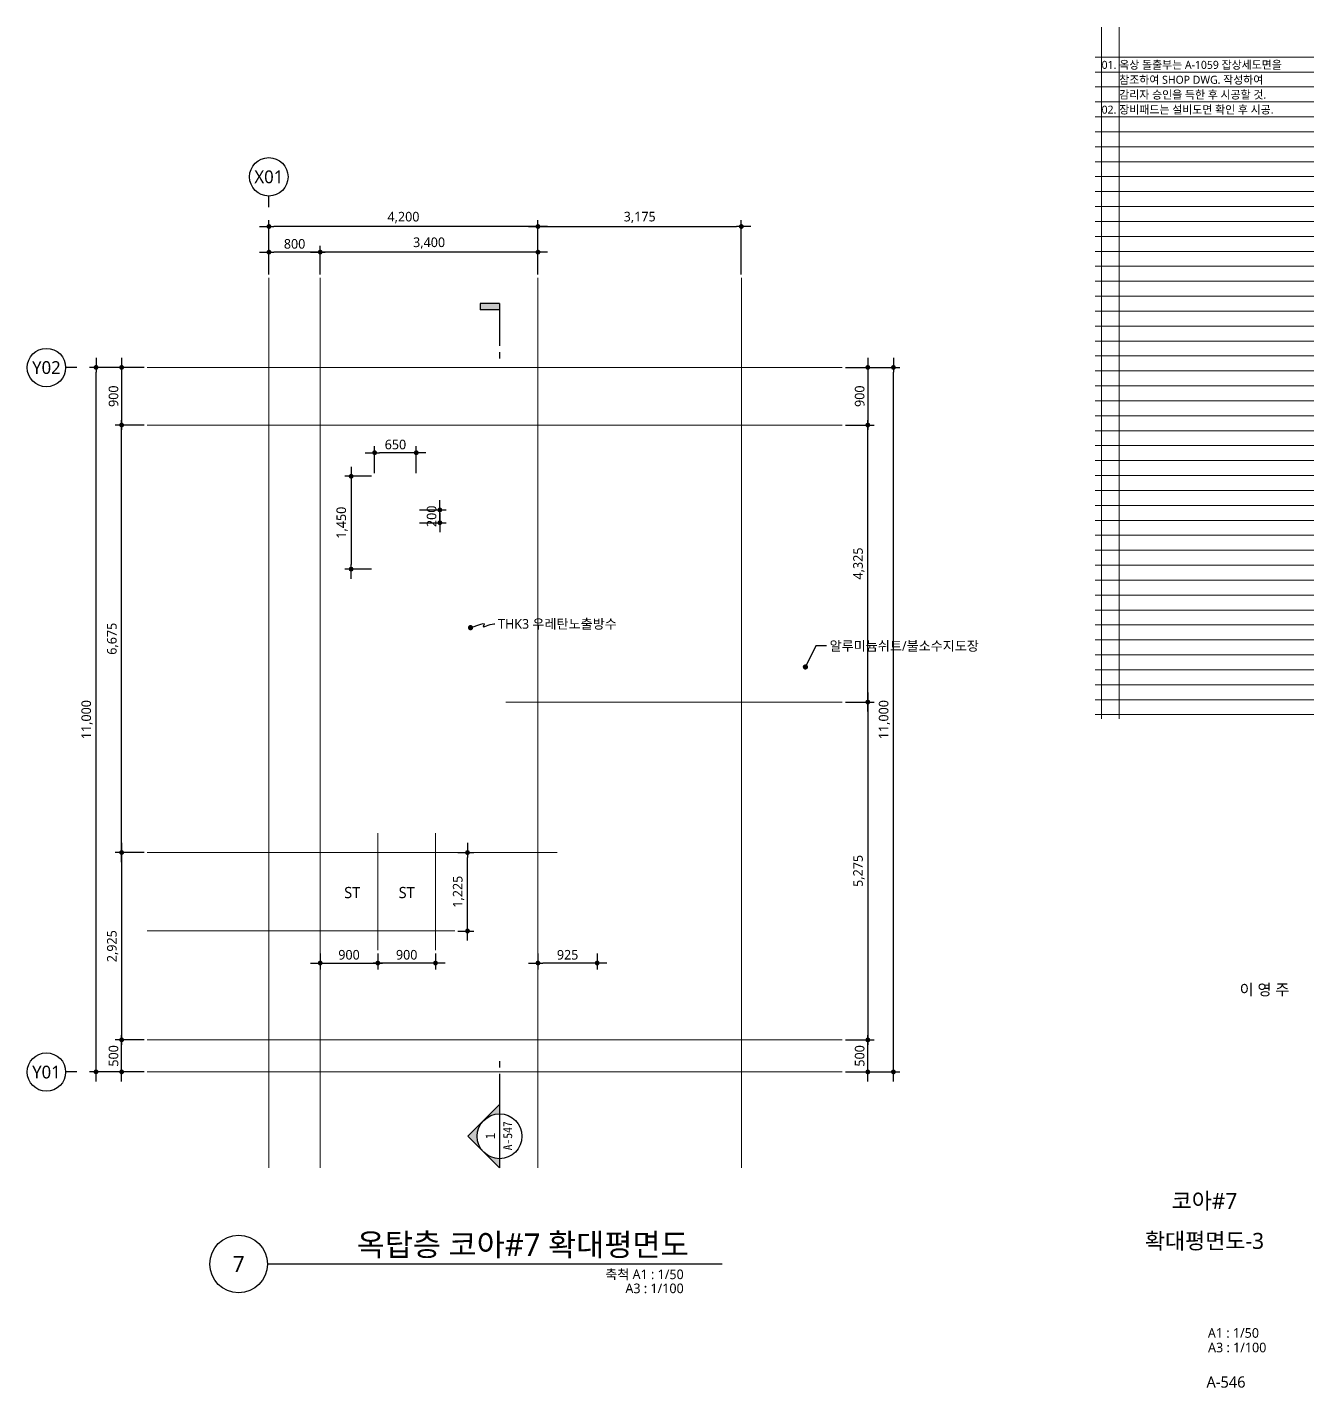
# Model space of a CAD drawing. Header units: millimetres. Extents: x 1467181 to 1850972, y 836037 to 895281.
# Drawn here: x 1569649 to 1589737, y 874037 to 895281 of the extents above; entities that cross this region are included whole.
import ezdxf
from ezdxf.enums import TextEntityAlignment as Align

# ---------------------------------------------------------------- set-up
doc = ezdxf.new("R2010")
doc.units = ezdxf.units.MM
doc.header["$MEASUREMENT"] = 0
doc.linetypes.add('CEN', pattern=[62, 60, -1, 0, -1])
doc.layers.get('0').update_dxf_attribs({"linetype": 'CONTINUOUS'})
for name, color, linetype, lineweight in [('A-AXIS-BUBL', 7, 'CONTINUOUS', 25), ('A-BORD-TEXT', 3, 'CONTINUOUS', 25), ('A-CNTL', 1, 'CEN', 15), ('A-DIMS', 7, 'CONTINUOUS', 25), ('A-MKXS-LEAD', 7, 'CONTINUOUS', 25), ('A-MKXS-MAK1', 3, 'CONTINUOUS', 25), ('A-MKXS-TEXT1', 3, 'CONTINUOUS', 25), ('A-MKXS-TEXT2', 7, 'CONTINUOUS', 25), ('A-MKXX-NAME', 3, 'CONTINUOUS', 25), ('A-XXXX-SYMB', 7, 'CONTINUOUS', 25), ('A-XXXX-TXT1', 3, 'CONTINUOUS', 25), ('A-XXXX-TXT2', 3, 'CONTINUOUS', 25)]:
    doc.layers.add(name, color=color, linetype=linetype, lineweight=lineweight)
doc.layers.add('A-XXXX-NPLT', color=144, linetype='CONTINUOUS', lineweight=15, plot=False)
doc.styles.add('HY울릉도L', font='')
doc.styles.add('돋움체', font='')
doc.styles.add('맑은 고딕', font='malgun.ttf')
doc.styles.add('맑은고딕', font='malgun.ttf')
doc.styles.get('HY울릉도L').set_extended_font_data('HYwulM')
doc.styles.get('돋움체').set_extended_font_data('DotumChe')
doc.dimstyles.new('CDIM', dxfattribs={"dimtxt": 3, "dimasz": 1.5, "dimexe": 2, "dimexo": 1, "dimgap": 1, "dimtad": 1, "dimdec": 0, "dimrnd": 0.5, "dimzin": 0, "dimdsep": 32, "dimlunit": 6, "dimtxsty": 'HY울릉도L', "dimblk1": '_CIDOT', "dimblk2": '_CIDOT', "dimsah": 1, "dimcen": 5.5, "dimclrd": 2, "dimclre": 2, "dimclrt": 7, "dimadec": 0, "dimazin": 0, "dimtfac": 1, "dimtdec": 0, "dimtix": 1, "dimtmove": 2, "dimatfit": 1, "dimldrblk": '_CIDOT', "dimfxl": 1, "dimtolj": 1, "dimtzin": 0, "dimlwd": -1, "dimarcsym": 0})

# ---------------------------------------------------------------- blocks, each defined once
blk = doc.blocks.new('_CIDOT')
at = {"color": 0, "linetype": 'ByBlock'}
blk.add_line((2, 0), (-1, 0), dxfattribs=at)
at = {"color": 0, "linetype": 'ByBlock', "const_width": 0.5}
blk.add_lwpolyline([(-0.25, 0, 1), (0.25, 0, 1)], format="xyb", close=True, dxfattribs=at)
blk = doc.blocks.new('*D759')
at = {"layer": 'A-DIMS', "lineweight": -2, "transparency": 16777216}
for p, q in [((1574224, 891419), (1574224, 891869)), ((1577624, 891419), (1577624, 891869))]:
    blk.add_line(p, q, dxfattribs=at)
at = {"layer": 'A-DIMS', "transparency": 16777216}
blk.add_line((1577549, 891769), (1574299, 891769), dxfattribs=at)
at = {"layer": 'A-DIMS', "transparency": 16777216, "xscale": 75, "yscale": 75, "zscale": 75, "rotation": 180}
blk.add_blockref('_CIDOT', (1574224, 891769), dxfattribs=at)
at = {"layer": 'A-DIMS', "transparency": 16777216, "xscale": 75, "yscale": 75, "zscale": 75}
blk.add_blockref('_CIDOT', (1577624, 891769), dxfattribs=at)
at = {"layer": 'A-DIMS', "color": 3, "transparency": 16777216, "insert": (1575924, 891909), "char_height": 150, "attachment_point": 5, "style": '맑은고딕'}
blk.add_mtext('\\A1;3,400', dxfattribs=at)
blk = doc.blocks.new('*D760')
at = {"layer": 'A-DIMS', "lineweight": -2, "transparency": 16777216}
for p, q in [((1571474, 889069), (1571024, 889069)), ((1571474, 882394), (1571024, 882394))]:
    blk.add_line(p, q, dxfattribs=at)
at = {"layer": 'A-DIMS', "transparency": 16777216}
blk.add_line((1571124, 882469), (1571124, 888994), dxfattribs=at)
at = {"layer": 'A-DIMS', "transparency": 16777216, "xscale": 75, "yscale": 75, "zscale": 75}
for p, rotation in [((1571124, 889069), 90), ((1571124, 882394), 270)]:
    blk.add_blockref('_CIDOT', p, dxfattribs=dict(at, rotation=rotation))
at = {"layer": 'A-DIMS', "color": 3, "transparency": 16777216, "insert": (1570984, 885732), "char_height": 150, "attachment_point": 5, "rotation": 90, "style": '맑은고딕'}
blk.add_mtext('\\A1;6,675', dxfattribs=at)
blk = doc.blocks.new('*D761')
at = {"layer": 'A-DIMS', "lineweight": -2, "transparency": 16777216}
for p, q in [((1573424, 891419), (1573424, 891869)), ((1574224, 891419), (1574224, 891869))]:
    blk.add_line(p, q, dxfattribs=at)
at = {"layer": 'A-DIMS', "transparency": 16777216}
blk.add_line((1574149, 891769), (1573499, 891769), dxfattribs=at)
at = {"layer": 'A-DIMS', "transparency": 16777216, "xscale": 75, "yscale": 75, "zscale": 75, "rotation": 180}
blk.add_blockref('_CIDOT', (1573424, 891769), dxfattribs=at)
at = {"layer": 'A-DIMS', "transparency": 16777216, "xscale": 75, "yscale": 75, "zscale": 75}
blk.add_blockref('_CIDOT', (1574224, 891769), dxfattribs=at)
at = {"layer": 'A-DIMS', "color": 3, "transparency": 16777216, "insert": (1573824, 891897), "char_height": 150, "attachment_point": 5, "style": '맑은고딕'}
blk.add_mtext('\\A1;800', dxfattribs=at)
blk = doc.blocks.new('*D762')
at = {"layer": 'A-DIMS', "lineweight": -2, "transparency": 16777216}
for p, q in [((1573424, 891419), (1573424, 892269)), ((1577624, 891419), (1577624, 892269))]:
    blk.add_line(p, q, dxfattribs=at)
at = {"layer": 'A-DIMS', "transparency": 16777216}
blk.add_line((1577549, 892169), (1573499, 892169), dxfattribs=at)
at = {"layer": 'A-DIMS', "transparency": 16777216, "xscale": 75, "yscale": 75, "zscale": 75, "rotation": 180}
blk.add_blockref('_CIDOT', (1573424, 892169), dxfattribs=at)
at = {"layer": 'A-DIMS', "transparency": 16777216, "xscale": 75, "yscale": 75, "zscale": 75}
blk.add_blockref('_CIDOT', (1577624, 892169), dxfattribs=at)
at = {"layer": 'A-DIMS', "color": 3, "transparency": 16777216, "insert": (1575524, 892309), "char_height": 150, "attachment_point": 5, "style": '맑은고딕'}
blk.add_mtext('\\A1;4,200', dxfattribs=at)
blk = doc.blocks.new('*D763')
at = {"layer": 'A-DIMS', "lineweight": -2, "transparency": 16777216}
for p, q in [((1571474, 889969), (1570624, 889969)), ((1571474, 878969), (1570624, 878969))]:
    blk.add_line(p, q, dxfattribs=at)
at = {"layer": 'A-DIMS', "transparency": 16777216}
blk.add_line((1570724, 879044), (1570724, 889894), dxfattribs=at)
at = {"layer": 'A-DIMS', "transparency": 16777216, "xscale": 75, "yscale": 75, "zscale": 75}
for p, rotation in [((1570724, 889969), 90), ((1570724, 878969), 270)]:
    blk.add_blockref('_CIDOT', p, dxfattribs=dict(at, rotation=rotation))
at = {"layer": 'A-DIMS', "color": 3, "transparency": 16777216, "insert": (1570584, 884469), "char_height": 150, "attachment_point": 5, "rotation": 90, "style": '맑은고딕'}
blk.add_mtext('\\A1;11,000', dxfattribs=at)
blk = doc.blocks.new('*D764')
at = {"layer": 'A-DIMS', "lineweight": -2, "transparency": 16777216}
for p, q in [((1571474, 889969), (1571024, 889969)), ((1571474, 889069), (1571024, 889069))]:
    blk.add_line(p, q, dxfattribs=at)
at = {"layer": 'A-DIMS', "transparency": 16777216}
blk.add_line((1571124, 889894), (1571124, 889144), dxfattribs=at)
at = {"layer": 'A-DIMS', "transparency": 16777216, "xscale": 75, "yscale": 75, "zscale": 75}
for p, rotation in [((1571124, 889969), 90), ((1571124, 889069), 270)]:
    blk.add_blockref('_CIDOT', p, dxfattribs=dict(at, rotation=rotation))
at = {"layer": 'A-DIMS', "color": 3, "transparency": 16777216, "insert": (1570997, 889519), "char_height": 150, "attachment_point": 5, "rotation": 90, "style": '맑은고딕'}
blk.add_mtext('\\A1;900', dxfattribs=at)
blk = doc.blocks.new('*D765')
at = {"layer": 'A-DIMS', "lineweight": -2, "transparency": 16777216}
for p, q in [((1571474, 882394), (1571024, 882394)), ((1571474, 879469), (1571024, 879469))]:
    blk.add_line(p, q, dxfattribs=at)
at = {"layer": 'A-DIMS', "transparency": 16777216}
blk.add_line((1571124, 882319), (1571124, 879544), dxfattribs=at)
at = {"layer": 'A-DIMS', "transparency": 16777216, "xscale": 75, "yscale": 75, "zscale": 75}
for p, rotation in [((1571124, 882394), 90), ((1571124, 879469), 270)]:
    blk.add_blockref('_CIDOT', p, dxfattribs=dict(at, rotation=rotation))
at = {"layer": 'A-DIMS', "color": 3, "transparency": 16777216, "insert": (1570984, 880932), "char_height": 150, "attachment_point": 5, "rotation": 90, "style": '맑은고딕'}
blk.add_mtext('\\A1;2,925', dxfattribs=at)
blk = doc.blocks.new('*D766')
at = {"layer": 'A-DIMS', "lineweight": -2, "transparency": 16777216}
for p, q in [((1575124, 880819), (1575124, 880569)), ((1576024, 880819), (1576024, 880569))]:
    blk.add_line(p, q, dxfattribs=at)
at = {"layer": 'A-DIMS', "transparency": 16777216}
blk.add_line((1575949, 880669), (1575199, 880669), dxfattribs=at)
at = {"layer": 'A-DIMS', "transparency": 16777216, "xscale": 75, "yscale": 75, "zscale": 75, "rotation": 180}
blk.add_blockref('_CIDOT', (1575124, 880669), dxfattribs=at)
at = {"layer": 'A-DIMS', "transparency": 16777216, "xscale": 75, "yscale": 75, "zscale": 75}
blk.add_blockref('_CIDOT', (1576024, 880669), dxfattribs=at)
at = {"layer": 'A-DIMS', "color": 3, "transparency": 16777216, "insert": (1575574, 880797), "char_height": 150, "attachment_point": 5, "style": '맑은고딕'}
blk.add_mtext('\\A1;900', dxfattribs=at)
blk = doc.blocks.new('*D767')
at = {"layer": 'A-DIMS', "lineweight": -2, "transparency": 16777216}
for p, q in [((1574224, 880819), (1574224, 880569)), ((1575124, 880819), (1575124, 880569))]:
    blk.add_line(p, q, dxfattribs=at)
at = {"layer": 'A-DIMS', "transparency": 16777216}
blk.add_line((1574299, 880669), (1575049, 880669), dxfattribs=at)
at = {"layer": 'A-DIMS', "transparency": 16777216, "xscale": 75, "yscale": 75, "zscale": 75, "rotation": 180}
blk.add_blockref('_CIDOT', (1574224, 880669), dxfattribs=at)
at = {"layer": 'A-DIMS', "transparency": 16777216, "xscale": 75, "yscale": 75, "zscale": 75}
blk.add_blockref('_CIDOT', (1575124, 880669), dxfattribs=at)
at = {"layer": 'A-DIMS', "color": 3, "transparency": 16777216, "insert": (1574674, 880797), "char_height": 150, "attachment_point": 5, "style": '맑은고딕'}
blk.add_mtext('\\A1;900', dxfattribs=at)
blk = doc.blocks.new('*D768')
at = {"layer": 'A-DIMS', "lineweight": -2, "transparency": 16777216}
for p, q in [((1576374, 882394), (1576624, 882394)), ((1576374, 881169), (1576624, 881169))]:
    blk.add_line(p, q, dxfattribs=at)
at = {"layer": 'A-DIMS', "transparency": 16777216}
blk.add_line((1576524, 881244), (1576524, 882319), dxfattribs=at)
at = {"layer": 'A-DIMS', "transparency": 16777216, "xscale": 75, "yscale": 75, "zscale": 75}
for p, rotation in [((1576524, 882394), 90), ((1576524, 881169), 270)]:
    blk.add_blockref('_CIDOT', p, dxfattribs=dict(at, rotation=rotation))
at = {"layer": 'A-DIMS', "color": 3, "transparency": 16777216, "insert": (1576384, 881782), "char_height": 150, "attachment_point": 5, "rotation": 90, "style": '맑은고딕'}
blk.add_mtext('\\A1;1,225', dxfattribs=at)
blk = doc.blocks.new('*D769')
at = {"layer": 'A-DIMS', "lineweight": -2, "transparency": 16777216}
for p, q in [((1571474, 879469), (1571024, 879469)), ((1571474, 878969), (1571024, 878969))]:
    blk.add_line(p, q, dxfattribs=at)
at = {"layer": 'A-DIMS', "transparency": 16777216}
blk.add_line((1571124, 879044), (1571124, 879394), dxfattribs=at)
at = {"layer": 'A-DIMS', "transparency": 16777216, "xscale": 75, "yscale": 75, "zscale": 75}
for p, rotation in [((1571124, 879469), 90), ((1571124, 878969), 270)]:
    blk.add_blockref('_CIDOT', p, dxfattribs=dict(at, rotation=rotation))
at = {"layer": 'A-DIMS', "color": 3, "transparency": 16777216, "insert": (1570997, 879219), "char_height": 150, "attachment_point": 5, "rotation": 90, "style": '맑은고딕'}
blk.add_mtext('\\A1;500', dxfattribs=at)
blk = doc.blocks.new('CORE 7- 단면')
at = {"layer": 'A-MKXS-MAK1'}
blk.add_hatch(color=256, dxfattribs=at).paths.add_polyline_path([(22637, 12898), (22637, 12998), (22937, 12998), (22937, 12898)])
h = blk.add_hatch(color=256, dxfattribs=at)
h.paths.add_polyline_path([(22442, -7), (22690, 241, 0.414214), (22690, -254)])
h.paths.add_polyline_path([(22690, 241), (22937, 488), (22937, 343, 0.198912)])
h.paths.add_polyline_path([(22690, -254, 0.198912), (22937, -357), (22937, -502)])
for p, q in [((22637, 12998), (22637, 12898)), ((22937, 12998), (22637, 12998)), ((22937, 12998), (22937, 12335)), ((22937, 12898), (22637, 12898)), ((22937, 12235), (22937, 12135)), ((22937, 1166), (22937, 1066)), ((22937, 966), (22937, -502)), ((22937, 488), (22442, -7)), ((22937, -502), (22442, -7))]:
    blk.add_line(p, q, dxfattribs=at)
blk.add_circle((22937, -7), 350, dxfattribs=at)
at = {"layer": 'A-MKXS-TEXT2', "style": '돋움체'}
for s, height, p in [('A-547', 140, (23065, 0)), ('1', 150, (22793, -2))]:
    blk.add_text(s, height=height, rotation=90, dxfattribs=at).set_placement(p, align=Align.MIDDLE)
blk = doc.blocks.new('*D770')
at = {"layer": 'A-DIMS', "lineweight": -2, "transparency": 16777216}
for p, q in [((1577624, 891419), (1577624, 892269)), ((1580799, 891419), (1580799, 892269))]:
    blk.add_line(p, q, dxfattribs=at)
at = {"layer": 'A-DIMS', "transparency": 16777216}
blk.add_line((1577699, 892169), (1580724, 892169), dxfattribs=at)
at = {"layer": 'A-DIMS', "transparency": 16777216, "xscale": 75, "yscale": 75, "zscale": 75, "rotation": 180}
blk.add_blockref('_CIDOT', (1577624, 892169), dxfattribs=at)
at = {"layer": 'A-DIMS', "transparency": 16777216, "xscale": 75, "yscale": 75, "zscale": 75}
blk.add_blockref('_CIDOT', (1580799, 892169), dxfattribs=at)
at = {"layer": 'A-DIMS', "color": 3, "transparency": 16777216, "insert": (1579212, 892310), "char_height": 150, "attachment_point": 5, "style": '맑은고딕'}
blk.add_mtext('\\A1;3,175', dxfattribs=at)
blk = doc.blocks.new('*D771')
at = {"layer": 'A-DIMS', "lineweight": -2, "transparency": 16777216}
for p, q in [((1582424, 889069), (1582874, 889069)), ((1582424, 884744), (1582874, 884744))]:
    blk.add_line(p, q, dxfattribs=at)
at = {"layer": 'A-DIMS', "transparency": 16777216}
blk.add_line((1582774, 884819), (1582774, 888994), dxfattribs=at)
at = {"layer": 'A-DIMS', "transparency": 16777216, "xscale": 75, "yscale": 75, "zscale": 75}
for p, rotation in [((1582774, 889069), 90), ((1582774, 884744), 270)]:
    blk.add_blockref('_CIDOT', p, dxfattribs=dict(at, rotation=rotation))
at = {"layer": 'A-DIMS', "color": 3, "transparency": 16777216, "insert": (1582634, 886907), "char_height": 150, "attachment_point": 5, "rotation": 90, "style": '맑은고딕'}
blk.add_mtext('\\A1;4,325', dxfattribs=at)
blk = doc.blocks.new('*D772')
at = {"layer": 'A-DIMS', "lineweight": -2, "transparency": 16777216}
for p, q in [((1582424, 889969), (1583274, 889969)), ((1582424, 878969), (1583274, 878969))]:
    blk.add_line(p, q, dxfattribs=at)
at = {"layer": 'A-DIMS', "transparency": 16777216}
blk.add_line((1583174, 879044), (1583174, 889894), dxfattribs=at)
at = {"layer": 'A-DIMS', "transparency": 16777216, "xscale": 75, "yscale": 75, "zscale": 75}
for p, rotation in [((1583174, 889969), 90), ((1583174, 878969), 270)]:
    blk.add_blockref('_CIDOT', p, dxfattribs=dict(at, rotation=rotation))
at = {"layer": 'A-DIMS', "color": 3, "transparency": 16777216, "insert": (1583034, 884469), "char_height": 150, "attachment_point": 5, "rotation": 90, "style": '맑은고딕'}
blk.add_mtext('\\A1;11,000', dxfattribs=at)
blk = doc.blocks.new('*D773')
at = {"layer": 'A-DIMS', "lineweight": -2, "transparency": 16777216}
for p, q in [((1582424, 889969), (1582874, 889969)), ((1582424, 889069), (1582874, 889069))]:
    blk.add_line(p, q, dxfattribs=at)
at = {"layer": 'A-DIMS', "transparency": 16777216}
blk.add_line((1582774, 889894), (1582774, 889144), dxfattribs=at)
at = {"layer": 'A-DIMS', "transparency": 16777216, "xscale": 75, "yscale": 75, "zscale": 75}
for p, rotation in [((1582774, 889969), 90), ((1582774, 889069), 270)]:
    blk.add_blockref('_CIDOT', p, dxfattribs=dict(at, rotation=rotation))
at = {"layer": 'A-DIMS', "color": 3, "transparency": 16777216, "insert": (1582647, 889519), "char_height": 150, "attachment_point": 5, "rotation": 90, "style": '맑은고딕'}
blk.add_mtext('\\A1;900', dxfattribs=at)
blk = doc.blocks.new('*D774')
at = {"layer": 'A-DIMS', "lineweight": -2, "transparency": 16777216}
for p, q in [((1582424, 884744), (1582874, 884744)), ((1582424, 879469), (1582874, 879469))]:
    blk.add_line(p, q, dxfattribs=at)
at = {"layer": 'A-DIMS', "transparency": 16777216}
blk.add_line((1582774, 884669), (1582774, 879544), dxfattribs=at)
at = {"layer": 'A-DIMS', "transparency": 16777216, "xscale": 75, "yscale": 75, "zscale": 75}
for p, rotation in [((1582774, 884744), 90), ((1582774, 879469), 270)]:
    blk.add_blockref('_CIDOT', p, dxfattribs=dict(at, rotation=rotation))
at = {"layer": 'A-DIMS', "color": 3, "transparency": 16777216, "insert": (1582634, 882107), "char_height": 150, "attachment_point": 5, "rotation": 90, "style": '맑은고딕'}
blk.add_mtext('\\A1;5,275', dxfattribs=at)
blk = doc.blocks.new('*D775')
at = {"layer": 'A-DIMS', "lineweight": -2, "transparency": 16777216}
for p, q in [((1582424, 879469), (1582874, 879469)), ((1582424, 878969), (1582874, 878969))]:
    blk.add_line(p, q, dxfattribs=at)
at = {"layer": 'A-DIMS', "transparency": 16777216}
blk.add_line((1582774, 879044), (1582774, 879394), dxfattribs=at)
at = {"layer": 'A-DIMS', "transparency": 16777216, "xscale": 75, "yscale": 75, "zscale": 75}
for p, rotation in [((1582774, 879469), 90), ((1582774, 878969), 270)]:
    blk.add_blockref('_CIDOT', p, dxfattribs=dict(at, rotation=rotation))
at = {"layer": 'A-DIMS', "color": 3, "transparency": 16777216, "insert": (1582647, 879219), "char_height": 150, "attachment_point": 5, "rotation": 90, "style": '맑은고딕'}
blk.add_mtext('\\A1;500', dxfattribs=at)
blk = doc.blocks.new('*D860')
at = {"layer": 'A-DIMS', "lineweight": -2, "transparency": 16777216}
for p, q in [((1577624, 880819), (1577624, 880569)), ((1578549, 880819), (1578549, 880569))]:
    blk.add_line(p, q, dxfattribs=at)
at = {"layer": 'A-DIMS', "transparency": 16777216}
blk.add_line((1578474, 880669), (1577699, 880669), dxfattribs=at)
at = {"layer": 'A-DIMS', "transparency": 16777216, "xscale": 75, "yscale": 75, "zscale": 75, "rotation": 180}
blk.add_blockref('_CIDOT', (1577624, 880669), dxfattribs=at)
at = {"layer": 'A-DIMS', "transparency": 16777216, "xscale": 75, "yscale": 75, "zscale": 75}
blk.add_blockref('_CIDOT', (1578549, 880669), dxfattribs=at)
at = {"layer": 'A-DIMS', "color": 3, "transparency": 16777216, "insert": (1578087, 880797), "char_height": 150, "attachment_point": 5, "style": '맑은고딕'}
blk.add_mtext('\\A1;925', dxfattribs=at)
blk = doc.blocks.new('NOTE(220317)')
at = {"layer": 'A-XXXX-NPLT'}
for p, q in [((1010649.8, 179732.7), (1010649.8, 175412.7)), ((1010759.8, 179732.7), (1010759.8, 175412.7)), ((1010609.8, 179546.1), (1011974.8, 179546.1)), ((1010609.8, 179452.7), (1011974.8, 179452.7)), ((1010609.8, 179359.4), (1011974.8, 179359.4)), ((1010609.8, 179266.1), (1011974.8, 179266.1)), ((1010609.8, 179172.7), (1011974.8, 179172.7)), ((1010609.8, 179079.4), (1011974.8, 179079.4)), ((1010609.8, 178986.1), (1011974.8, 178986.1)), ((1010609.8, 178892.7), (1011974.8, 178892.7)), ((1010609.8, 178799.4), (1011974.8, 178799.4)), ((1010609.8, 178706.1), (1011974.8, 178706.1)), ((1010609.8, 178612.7), (1011974.8, 178612.7)), ((1010609.8, 178519.4), (1011974.8, 178519.4)), ((1010609.8, 178426.1), (1011974.8, 178426.1)), ((1010609.8, 178332.7), (1011974.8, 178332.7)), ((1010609.8, 178239.4), (1011974.8, 178239.4)), ((1010609.8, 178146.1), (1011974.8, 178146.1)), ((1010609.8, 178052.7), (1011974.8, 178052.7)), ((1010609.8, 177959.4), (1011974.8, 177959.4)), ((1010609.8, 177866.1), (1011974.8, 177866.1)), ((1010609.8, 177772.7), (1011974.8, 177772.7)), ((1010609.8, 177679.4), (1011974.8, 177679.4)), ((1010609.8, 177586.1), (1011974.8, 177586.1)), ((1010609.8, 177492.7), (1011974.8, 177492.7)), ((1010609.8, 177399.4), (1011974.8, 177399.4)), ((1010609.8, 177306.1), (1011974.8, 177306.1)), ((1010609.8, 177212.7), (1011974.8, 177212.7)), ((1010609.8, 177119.4), (1011974.8, 177119.4)), ((1010609.8, 177026.1), (1011974.8, 177026.1)), ((1010609.8, 176932.7), (1011974.8, 176932.7)), ((1010609.8, 176839.4), (1011974.8, 176839.4)), ((1010609.8, 176746.1), (1011974.8, 176746.1)), ((1010609.8, 176652.7), (1011974.8, 176652.7)), ((1010609.8, 176559.4), (1011974.8, 176559.4)), ((1010609.8, 176466.1), (1011974.8, 176466.1)), ((1010609.8, 176372.7), (1011974.8, 176372.7)), ((1010609.8, 176279.4), (1011974.8, 176279.4)), ((1010609.8, 176186.1), (1011974.8, 176186.1)), ((1010609.8, 176092.7), (1011974.8, 176092.7)), ((1010609.8, 175999.4), (1011974.8, 175999.4)), ((1010609.8, 175906.1), (1011974.8, 175906.1)), ((1010609.8, 175812.7), (1011974.8, 175812.7)), ((1010609.8, 175719.4), (1011974.8, 175719.4)), ((1010609.8, 175626.1), (1011974.8, 175626.1)), ((1010609.8, 175532.7), (1011974.8, 175532.7)), ((1010609.8, 175439.4), (1011974.8, 175439.4))]:
    blk.add_line(p, q, dxfattribs=at)
blk = doc.blocks.new('NOTE_확대평면도_1')
at = {"layer": 'A-XXXX-TXT2', "style": '맑은 고딕'}
for s, p in [('01.', (7576.5, 4901.4)), ('옥상 돌출부는 A-1059 잡상세도면을', (7631.5, 4901.4)), ('참조하여 SHOP DWG. 작성하여', (7631.5, 4854.8)), ('감리자 승인을 득한 후 시공할 것.', (7631.5, 4808.1)), ('02.', (7576.5, 4761.4)), ('장비패드는 설비도면 확인 후 시공.', (7631.5, 4761.4))]:
    blk.add_text(s, height=25, dxfattribs=at).set_placement(p, align=Align.MIDDLE_LEFT)
blk = doc.blocks.new('*D909')
at = {"layer": 'A-DIMS', "lineweight": -2, "transparency": 16777216}
for p, q in [((1575074, 888319), (1575074, 888737)), ((1575724, 888319), (1575724, 888737))]:
    blk.add_line(p, q, dxfattribs=at)
at = {"layer": 'A-DIMS', "transparency": 16777216}
blk.add_line((1575649, 888637), (1575149, 888637), dxfattribs=at)
at = {"layer": 'A-DIMS', "transparency": 16777216, "xscale": 75, "yscale": 75, "zscale": 75, "rotation": 180}
blk.add_blockref('_CIDOT', (1575074, 888637), dxfattribs=at)
at = {"layer": 'A-DIMS', "transparency": 16777216, "xscale": 75, "yscale": 75, "zscale": 75}
blk.add_blockref('_CIDOT', (1575724, 888637), dxfattribs=at)
at = {"layer": 'A-DIMS', "color": 3, "transparency": 16777216, "insert": (1575399, 888764), "char_height": 150, "attachment_point": 5, "style": '맑은고딕'}
blk.add_mtext('\\A1;650', dxfattribs=at)
blk = doc.blocks.new('*D910')
at = {"layer": 'A-DIMS', "lineweight": -2, "transparency": 16777216}
for p, q in [((1575024, 888269), (1574607, 888269)), ((1575025, 886819), (1574607, 886819))]:
    blk.add_line(p, q, dxfattribs=at)
at = {"layer": 'A-DIMS', "transparency": 16777216}
blk.add_line((1574707, 888194), (1574707, 886894), dxfattribs=at)
at = {"layer": 'A-DIMS', "transparency": 16777216, "xscale": 75, "yscale": 75, "zscale": 75}
for p, rotation in [((1574707, 888269), 90), ((1574707, 886819), 270)]:
    blk.add_blockref('_CIDOT', p, dxfattribs=dict(at, rotation=rotation))
at = {"layer": 'A-DIMS', "color": 3, "transparency": 16777216, "insert": (1574566, 887544), "char_height": 150, "attachment_point": 5, "rotation": 90, "style": '맑은고딕'}
blk.add_mtext('\\A1;1,450', dxfattribs=at)
blk = doc.blocks.new('*D911')
at = {"layer": 'A-DIMS', "transparency": 16777216}
for p, q in [((1576092, 887819), (1576092, 887894)), ((1576092, 887544), (1576092, 887744)), ((1576092, 887469), (1576092, 887394))]:
    blk.add_line(p, q, dxfattribs=at)
at = {"layer": 'A-DIMS', "lineweight": -2, "transparency": 16777216}
for p, q in [((1575774, 887744), (1576192, 887744)), ((1575774, 887544), (1576192, 887544))]:
    blk.add_line(p, q, dxfattribs=at)
at = {"layer": 'A-DIMS', "transparency": 16777216, "xscale": 75, "yscale": 75, "zscale": 75}
for p, rotation in [((1576092, 887744), 270), ((1576092, 887544), 90)]:
    blk.add_blockref('_CIDOT', p, dxfattribs=dict(at, rotation=rotation))
at = {"layer": 'A-DIMS', "color": 3, "transparency": 16777216, "insert": (1575964, 887644), "char_height": 150, "attachment_point": 5, "rotation": 90, "style": '맑은고딕'}
blk.add_mtext('\\A1;200', dxfattribs=at)

msp = doc.modelspace()

# ---------------------------------------------------------------- linework, layer by layer
at = {"layer": 'A-AXIS-BUBL', "ltscale": 0.2}
for p, q in [((1573424.5, 892469.4), (1573424.5, 892644.4)), ((1570424.5, 889969.4), (1570249.5, 889969.4)), ((1570424.5, 878969.4), (1570249.5, 878969.4))]:
    msp.add_line(p, q, dxfattribs=at)
for centre in [(1573421.6, 892944.4), (1569949.5, 889966.4), (1569949.5, 878966.4)]:
    msp.add_circle(centre, 300, dxfattribs=at)
at = {"layer": 'A-CNTL'}
for p, q in [((1573424.5, 877469.4), (1573424.5, 891369.4)), ((1574224.5, 877469.4), (1574224.5, 891369.4)), ((1577624.5, 877469.4), (1577624.5, 891369.4)), ((1580799.5, 877469.4), (1580799.5, 891369.4)), ((1571524.5, 889969.4), (1582374.5, 889969.4)), ((1571524.5, 889069.4), (1582374.5, 889069.4)), ((1577124.5, 884744.4), (1582374.5, 884744.4)), ((1575124.5, 880869.4), (1575124.5, 882694.4)), ((1576024.5, 880869.4), (1576024.5, 882694.4)), ((1571524.5, 882394.4), (1577924.5, 882394.4)), ((1571524.5, 881169.4), (1576324.5, 881169.4)), ((1571524.5, 879469.4), (1582374.5, 879469.4)), ((1571524.5, 878969.4), (1582374.5, 878969.4))]:
    msp.add_line(p, q, dxfattribs=at)
at = {"layer": 'A-MKXS-LEAD', "const_width": 40}
for points in [[(1576550.1, 885907.2, 1), (1576591.6, 885903, 1)], [(1581778.8, 885293.9, 1), (1581820.2, 885289.7, 1)]]:
    msp.add_lwpolyline(points, format="xyb", close=True, dxfattribs=at)
at = {"layer": 'A-MKXS-LEAD'}
for points in [[(1576570, 885904.8), (1576667.8, 885941.6), (1576731.5, 885961.5), (1576767.7, 885968), (1576783.1, 885964.5), (1576784.2, 885954.6), (1576777.8, 885941.8), (1576770.2, 885929.6), (1576768.3, 885921.5), (1576776.9, 885920.2), (1576795.1, 885924.6), (1576819.9, 885932.8), (1576848.8, 885942.9), (1576879, 885953), (1576907.8, 885961.2), (1576932.5, 885965.5), (1576950.4, 885964)], [(1582127.6, 885619.9), (1581963.5, 885619.9), (1581963.5, 885619.9), (1581799.5, 885291.8), (1581799.5, 885291.8)]]:
    msp.add_lwpolyline(points, dxfattribs=at)
at = {"layer": 'A-XXXX-SYMB'}
msp.add_line((1580499.5, 875969.4), (1573399.5, 875969.4), dxfattribs=at)
msp.add_circle((1572949.5, 875969.4), 450, dxfattribs=at)

# ---------------------------------------------------------------- block references
for name, p, xscale, yscale, zscale in [('NOTE(220317)', (-940200, 445948.8), 2.499999981306344, 2.499999981306344, 2.499999981306344), ('NOTE_확대평면도_1', (1548542, 870186), 4.999999962612687, 4.999999962612687, 4.999999962612687)]:
    msp.add_blockref(name, p, dxfattribs=dict(xscale=xscale, yscale=yscale, zscale=zscale))
at = {"layer": 'A-DIMS'}
msp.add_blockref('CORE 7- 단면', (1554087.1, 877971), dxfattribs=at)

# ---------------------------------------------------------------- texts
at = {"layer": 'A-BORD-TEXT', "style": '맑은고딕'}
for s, height, p in [('이 영 주', 175, (1589356.3, 880165.5)), ('A1 : 1/50', 150, (1588881.5, 874817.8)), ('A3 : 1/100', 150, (1588996.4, 874591)), ('A-546', 175, (1588671.7, 874039.2))]:
    msp.add_text(s, height=height, dxfattribs=at).set_placement(p, align=Align.RIGHT)
for s, p in [('코아#7', (1588030.7, 876955.6)), ('확대평면도-3', (1588030.7, 876330.6))]:
    msp.add_text(s, height=250, dxfattribs=at).set_placement(p, align=Align.MIDDLE_CENTER)
at = {"layer": 'A-MKXS-TEXT1', "style": '맑은고딕'}
for s, p in [('THK3 우레탄노출방수', (1577000.4, 885964)), ('알루미늄쉬트/불소수지도장', (1582177.6, 885619.9))]:
    msp.add_text(s, height=150, dxfattribs=at).set_placement(p, align=Align.MIDDLE_LEFT)
at = {"layer": 'A-MKXX-NAME', "style": '맑은고딕'}
for p in [(1574724.5, 881769.4), (1575574.5, 881769.4)]:
    msp.add_text('ST', height=175, dxfattribs=at).set_placement(p, align=Align.MIDDLE_CENTER)
at = {"layer": 'A-XXXX-TXT1', "style": '맑은고딕'}
msp.add_text('옥탑층 코아#7 확대평면도', height=350, dxfattribs=at).set_placement((1579977.5, 875992), align=Align.BOTTOM_RIGHT)
msp.add_text('7', height=250, dxfattribs=at).set_placement((1572949.5, 875969.4), align=Align.MIDDLE)
for s, p in [('축척 A1 : 1/50', (1579899.6, 875883.2)), ('A3 : 1/100', (1579899.6, 875664.3))]:
    msp.add_text(s, height=150, dxfattribs=at).set_placement(p, align=Align.TOP_RIGHT)
at = {"layer": 'A-XXXX-TXT2', "ltscale": 0.2, "style": '맑은고딕'}
for s, p in [('X01', (1573421.6, 892944.4)), ('Y02', (1569949.5, 889966.4)), ('Y01', (1569949.5, 878966.4))]:
    msp.add_text(s, height=200, dxfattribs=at).set_placement(p, align=Align.MIDDLE)

# ---------------------------------------------------------------- dimensions: what is measured, and where the dimension line sits
at = {"layer": 'A-DIMS'}
for base, p1, p2, angle, picture, middle in [((1573424.5, 892169.4), (1577624.5, 891369.4), (1573424.5, 891369.4), 180, '*D762', (1575524.5, 892309.4)), ((1580799.5, 892169.4), (1577624.5, 891369.4), (1580799.5, 891369.4), 0, '*D770', (1579212, 892309.8)), ((1573424.5, 891769.4), (1574224.5, 891369.4), (1573424.5, 891369.4), 180, '*D761', (1573824.5, 891896.9)), ((1574224.5, 891769.4), (1577624.5, 891369.4), (1574224.5, 891369.4), 180, '*D759', (1575924.5, 891909.4)), ((1570724.5, 889969.4), (1571524.5, 878969.4), (1571524.5, 889969.4), 270, '*D763', (1570584, 884469.4)), ((1571124.5, 889069.4), (1571524.5, 889969.4), (1571524.5, 889069.4), 90, '*D764', (1570997, 889519.4)), ((1583174.5, 889969.4), (1582374.5, 878969.4), (1582374.5, 889969.4), 270, '*D772', (1583034, 884469.4)), ((1582774.5, 889069.4), (1582374.5, 889969.4), (1582374.5, 889069.4), 90, '*D773', (1582647, 889519.4)), ((1571124.5, 889069.4), (1571524.5, 882394.4), (1571524.5, 889069.4), 270, '*D760', (1570984.4, 885731.9)), ((1582774.5, 889069.4), (1582374.5, 884744.4), (1582374.5, 889069.4), 270, '*D771', (1582634.4, 886906.9)), ((1574707, 886819.4), (1575074.5, 888269.2), (1575074.7, 886819.4), 90, '*D910', (1574566.5, 887544.3)), ((1576092, 887744.4), (1575724.5, 887544.4), (1575724.5, 887744.4), 270, '*D911', (1575964.5, 887644.4)), ((1582774.5, 879469.4), (1582374.5, 884744.4), (1582374.5, 879469.4), 90, '*D774', (1582634.4, 882106.9)), ((1571124.5, 879469.4), (1571524.5, 882394.4), (1571524.5, 879469.4), 90, '*D765', (1570984.4, 880931.9)), ((1576524.5, 882394.4), (1576324.5, 881169.4), (1576324.5, 882394.4), 90, '*D768', (1576384, 881781.9)), ((1575124.5, 880669.4), (1576024.5, 880869.4), (1575124.5, 880869.4), 180, '*D766', (1575574.5, 880796.9)), ((1577624.5, 880669.4), (1578549.5, 880869.4), (1577624.5, 880869.4), 180, '*D860', (1578087, 880796.9)), ((1571124.5, 879469.4), (1571524.5, 878969.4), (1571524.5, 879469.4), 270, '*D769', (1570997, 879219.4)), ((1582774.5, 879469.4), (1582374.5, 878969.4), (1582374.5, 879469.4), 270, '*D775', (1582647, 879219.4))]:
    dim = msp.add_linear_dim(base=base, p1=p1, p2=p2, angle=angle, dimstyle='CDIM', override={"dimscale": 50, "dimtxsty": '맑은고딕', "dimclrd": 256, "dimclre": 256, "dimclrt": 3}, dxfattribs=at)
    dim.commit()
    dim.dimension.update_dxf_attribs({"geometry": picture, "text_midpoint": middle})
for base, p1, p2, picture, middle in [((1575074.5, 888636.6), (1575724.5, 888269.4), (1575074.5, 888269.4), '*D909', (1575399.5, 888764.1)), ((1575124.5, 880669.4), (1574224.5, 880869.4), (1575124.5, 880869.4), '*D767', (1574674.5, 880796.9))]:
    dim = msp.add_linear_dim(base=base, p1=p1, p2=p2, dimstyle='CDIM', override={"dimscale": 50, "dimtxsty": '맑은고딕', "dimclrd": 256, "dimclre": 256, "dimclrt": 3}, dxfattribs=at)
    dim.commit()
    dim.dimension.update_dxf_attribs({"geometry": picture, "text_midpoint": middle})

doc.saveas('drawing.dxf')
